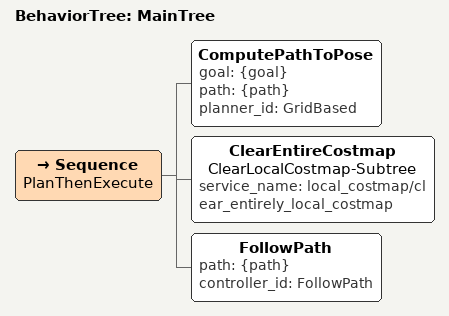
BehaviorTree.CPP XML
<root main_tree_to_execute="MainTree">
  <BehaviorTree ID="MainTree">
    <Sequence name="PlanThenExecute">

      <ComputePathToPose goal="{goal}" path="{path}" planner_id="GridBased"/>

      <ClearEntireCostmap name="ClearLocalCostmap-Subtree" service_name="local_costmap/clear_entirely_local_costmap"/>

      <FollowPath path="{path}" controller_id="FollowPath"/>

    </Sequence>
  </BehaviorTree>
</root>
